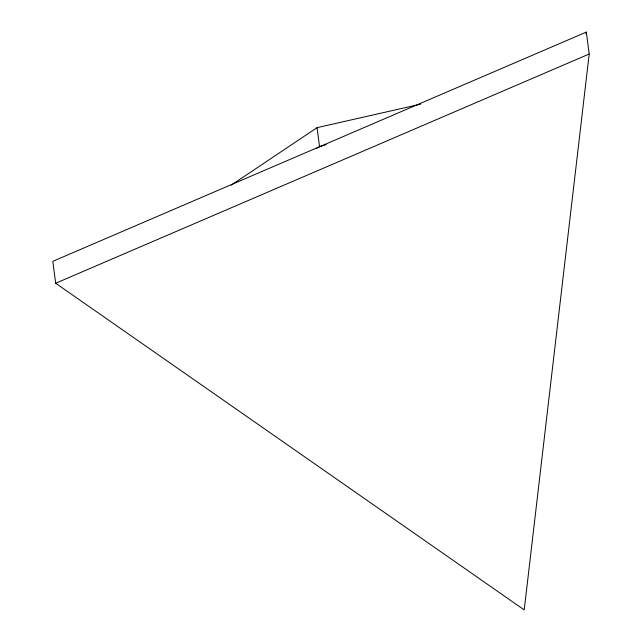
<?xml version="1.0" encoding="UTF-8"?>
<svg xmlns="http://www.w3.org/2000/svg" width="642" height="642" viewBox="0 0 642 642"><rect width="100%" height="100%" fill="white"/><g stroke="black" fill="none" stroke-linecap="round" stroke-linejoin="round"><path stroke-width="0.96" d="M586.09 34.09L586.323 32.1L52.796 261.334L55.677 283.242L524.217 609.9L589.204 54.008L586.323 32.1M231.248 185.121L317.052 127.662L420.606 104.173M316.073 148.663L319.555 146.713L326.224 144.594M55.677 283.242L589.204 54.008M317.052 127.662L319.555 146.713"/></g></svg>
